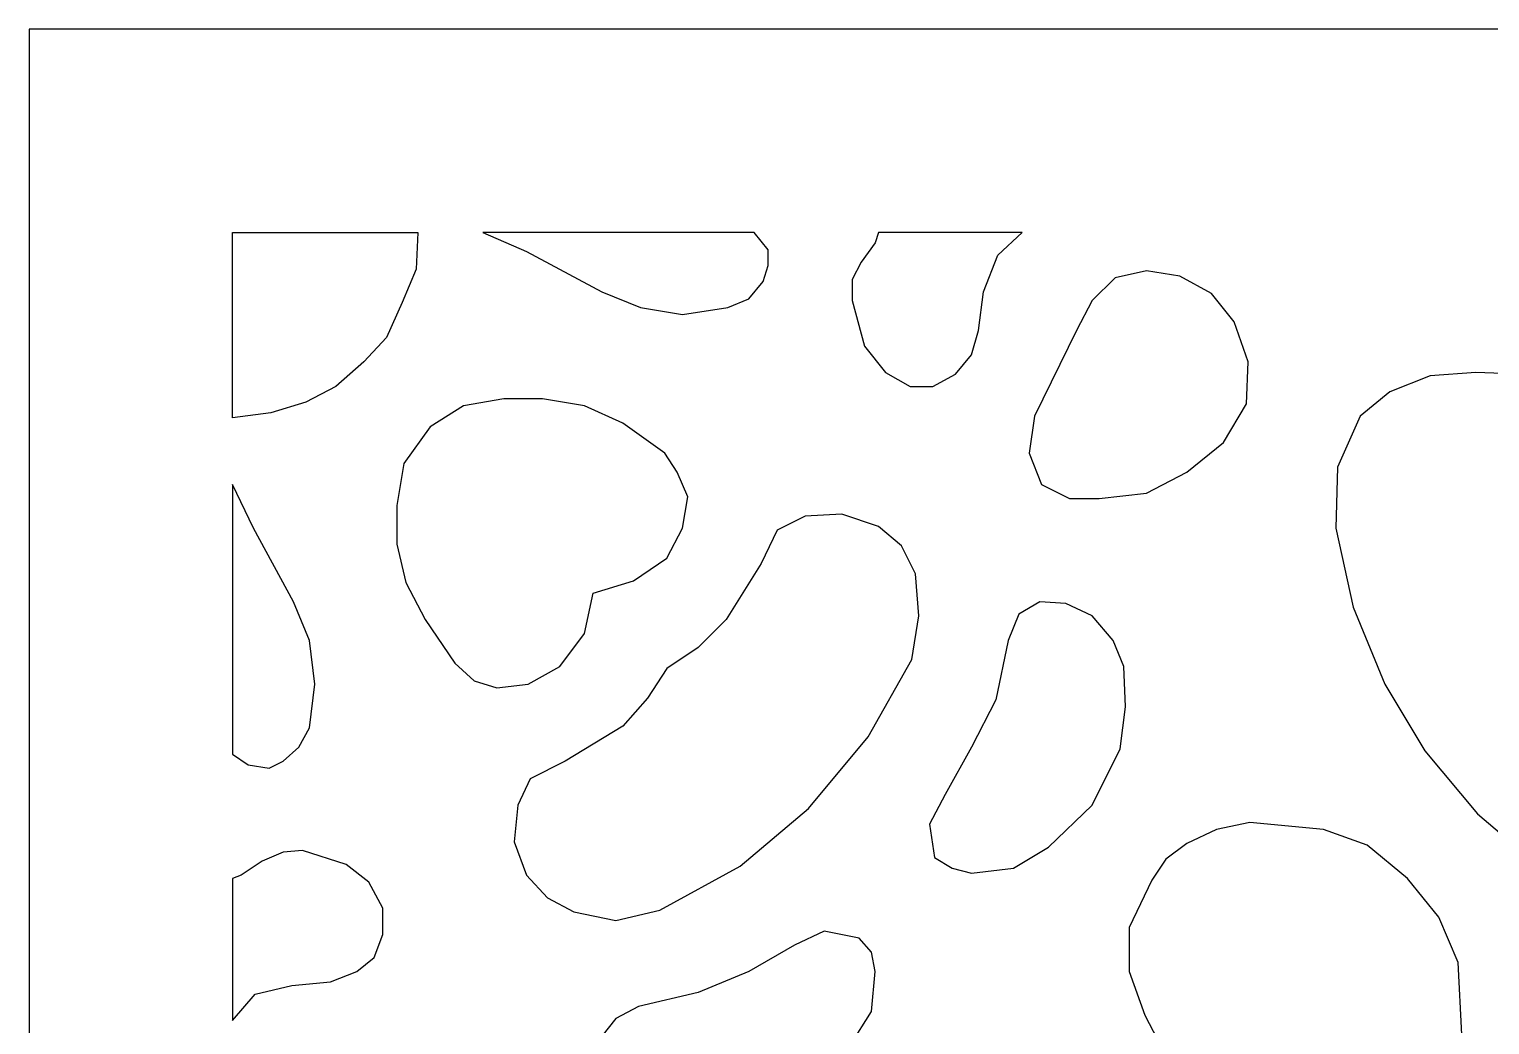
# Model space of a CAD drawing. Header units: centimetres. Extents: x -7.3 to 5.6, y -12.5 to 13.9.
# Drawn here: x -7.261 to -2.605, y 10.682 to 13.855 of the extents above; entities that cross this region are included whole.
import ezdxf

# ---------------------------------------------------------------- set-up
doc = ezdxf.new("R2010")
doc.units = ezdxf.units.CM
doc.header["$MEASUREMENT"] = 0
doc.layers.add('layer 1', color=7, linetype='Continuous')

msp = doc.modelspace()

# ---------------------------------------------------------------- linework, layer by layer
at = {"layer": 'layer 1', "color": 242}
for points, knots in [([(-7.26074, 13.85527), (-7.26074, 13.85527), (5.63915, 13.85527), (5.63915, 13.85527), (5.63915, 13.85527), (5.63915, 13.85527), (5.63915, 0.97213), (5.63915, 0.97213), (5.63915, 0.97213), (5.63915, 0.97213), (-7.26074, 0.97213), (-7.26074, 0.97213), (-7.26074, 0.97213), (-7.26074, 0.97213), (-7.26074, 13.85527), (-7.26074, 13.85527)], [0, 0, 0, 0, 0.2, 0.2, 0.2, 0.2, 0.4, 0.4, 0.4, 0.4, 0.6, 0.6, 0.6, 0.6, 1, 1, 1, 1]), ([(-6.61323, 12.61608), (-6.61323, 12.61608), (-6.49043, 12.63282), (-6.49043, 12.63282), (-6.49043, 12.63282), (-6.49043, 12.63282), (-6.37879, 12.66632), (-6.37879, 12.66632), (-6.37879, 12.66632), (-6.37879, 12.66632), (-6.2839, 12.71655), (-6.2839, 12.71655), (-6.2839, 12.71655), (-6.2839, 12.71655), (-6.19459, 12.7947), (-6.19459, 12.7947), (-6.19459, 12.7947), (-6.19459, 12.7947), (-6.12202, 12.87285), (-6.12202, 12.87285), (-6.12202, 12.87285), (-6.12202, 12.87285), (-6.07178, 12.98449), (-6.07178, 12.98449), (-6.07178, 12.98449), (-6.07178, 12.98449), (-6.02713, 13.09054), (-6.02713, 13.09054), (-6.02713, 13.09054), (-6.02713, 13.09054), (-6.02155, 13.20776), (-6.02155, 13.20776), (-6.02155, 13.20776), (-6.02155, 13.20776), (-6.61323, 13.20776), (-6.61323, 13.20776), (-6.61323, 13.20776), (-6.61323, 13.20776), (-6.61323, 12.61608), (-6.61323, 12.61608)], [0, 0, 0, 0, 0.0909091, 0.0909091, 0.0909091, 0.0909091, 0.1818182, 0.1818182, 0.1818182, 0.1818182, 0.2727273, 0.2727273, 0.2727273, 0.2727273, 0.3636364, 0.3636364, 0.3636364, 0.3636364, 0.4545455, 0.4545455, 0.4545455, 0.4545455, 0.5454545, 0.5454545, 0.5454545, 0.5454545, 0.6363636, 0.6363636, 0.6363636, 0.6363636, 0.7272727, 0.7272727, 0.7272727, 0.7272727, 0.8181818, 0.8181818, 0.8181818, 0.8181818, 1, 1, 1, 1]), ([(-4.94981, 13.20776), (-4.94981, 13.20776), (-4.90516, 13.15194), (-4.90516, 13.15194), (-4.90516, 13.15194), (-4.90516, 13.15194), (-4.90516, 13.10171), (-4.90516, 13.10171), (-4.90516, 13.10171), (-4.90516, 13.10171), (-4.9219, 13.05147), (-4.9219, 13.05147), (-4.9219, 13.05147), (-4.9219, 13.05147), (-4.96656, 12.99565), (-4.96656, 12.99565), (-4.96656, 12.99565), (-4.96656, 12.99565), (-5.03354, 12.96774), (-5.03354, 12.96774), (-5.03354, 12.96774), (-5.03354, 12.96774), (-5.17867, 12.94541), (-5.17867, 12.94541), (-5.17867, 12.94541), (-5.17867, 12.94541), (-5.31264, 12.96774), (-5.31264, 12.96774), (-5.31264, 12.96774), (-5.31264, 12.96774), (-5.43544, 13.01798), (-5.43544, 13.01798), (-5.43544, 13.01798), (-5.43544, 13.01798), (-5.67547, 13.14636), (-5.67547, 13.14636), (-5.67547, 13.14636), (-5.67547, 13.14636), (-5.81501, 13.20776), (-5.81501, 13.20776), (-5.81501, 13.20776), (-5.81501, 13.20776), (-4.94981, 13.20776), (-4.94981, 13.20776)], [0, 0, 0, 0, 0.0833333, 0.0833333, 0.0833333, 0.0833333, 0.1666667, 0.1666667, 0.1666667, 0.1666667, 0.25, 0.25, 0.25, 0.25, 0.3333333, 0.3333333, 0.3333333, 0.3333333, 0.4166667, 0.4166667, 0.4166667, 0.4166667, 0.5, 0.5, 0.5, 0.5, 0.5833333, 0.5833333, 0.5833333, 0.5833333, 0.6666667, 0.6666667, 0.6666667, 0.6666667, 0.75, 0.75, 0.75, 0.75, 0.8333333, 0.8333333, 0.8333333, 0.8333333, 1, 1, 1, 1]), ([(-4.09577, 13.20776), (-4.09577, 13.20776), (-4.17392, 13.1352), (-4.17392, 13.1352), (-4.17392, 13.1352), (-4.17392, 13.1352), (-4.21858, 13.01798), (-4.21858, 13.01798), (-4.21858, 13.01798), (-4.21858, 13.01798), (-4.23532, 12.89518), (-4.23532, 12.89518), (-4.23532, 12.89518), (-4.23532, 12.89518), (-4.25765, 12.81703), (-4.25765, 12.81703), (-4.25765, 12.81703), (-4.25765, 12.81703), (-4.30789, 12.75563), (-4.30789, 12.75563), (-4.30789, 12.75563), (-4.30789, 12.75563), (-4.38045, 12.71655), (-4.38045, 12.71655), (-4.38045, 12.71655), (-4.38045, 12.71655), (-4.45302, 12.71655), (-4.45302, 12.71655), (-4.45302, 12.71655), (-4.45302, 12.71655), (-4.53117, 12.76121), (-4.53117, 12.76121), (-4.53117, 12.76121), (-4.53117, 12.76121), (-4.59815, 12.84494), (-4.59815, 12.84494), (-4.59815, 12.84494), (-4.59815, 12.84494), (-4.63722, 12.99007), (-4.63722, 12.99007), (-4.63722, 12.99007), (-4.63722, 12.99007), (-4.63722, 13.05705), (-4.63722, 13.05705), (-4.63722, 13.05705), (-4.63722, 13.05705), (-4.60931, 13.11287), (-4.60931, 13.11287), (-4.60931, 13.11287), (-4.60931, 13.11287), (-4.56466, 13.17427), (-4.56466, 13.17427), (-4.56466, 13.17427), (-4.56466, 13.17427), (-4.55349, 13.20776), (-4.55349, 13.20776), (-4.55349, 13.20776), (-4.55349, 13.20776), (-4.09577, 13.20776), (-4.09577, 13.20776)], [0, 0, 0, 0, 0.0625, 0.0625, 0.0625, 0.0625, 0.125, 0.125, 0.125, 0.125, 0.1875, 0.1875, 0.1875, 0.1875, 0.25, 0.25, 0.25, 0.25, 0.3125, 0.3125, 0.3125, 0.3125, 0.375, 0.375, 0.375, 0.375, 0.4375, 0.4375, 0.4375, 0.4375, 0.5, 0.5, 0.5, 0.5, 0.5625, 0.5625, 0.5625, 0.5625, 0.625, 0.625, 0.625, 0.625, 0.6875, 0.6875, 0.6875, 0.6875, 0.75, 0.75, 0.75, 0.75, 0.8125, 0.8125, 0.8125, 0.8125, 0.875, 0.875, 0.875, 0.875, 1, 1, 1, 1]), ([(-4.03437, 12.40396), (-4.03437, 12.40396), (-4.07345, 12.50444), (-4.07345, 12.50444), (-4.07345, 12.50444), (-4.07345, 12.50444), (-4.0567, 12.62166), (-4.0567, 12.62166), (-4.0567, 12.62166), (-4.0567, 12.62166), (-3.92273, 12.89518), (-3.92273, 12.89518), (-3.92273, 12.89518), (-3.92273, 12.89518), (-3.8725, 12.99007), (-3.8725, 12.99007), (-3.8725, 12.99007), (-3.8725, 12.99007), (-3.79993, 13.06263), (-3.79993, 13.06263), (-3.79993, 13.06263), (-3.79993, 13.06263), (-3.69946, 13.08496), (-3.69946, 13.08496), (-3.69946, 13.08496), (-3.69946, 13.08496), (-3.5934, 13.06822), (-3.5934, 13.06822), (-3.5934, 13.06822), (-3.5934, 13.06822), (-3.49292, 13.0124), (-3.49292, 13.0124), (-3.49292, 13.0124), (-3.49292, 13.0124), (-3.42036, 12.92308), (-3.42036, 12.92308), (-3.42036, 12.92308), (-3.42036, 12.92308), (-3.3757, 12.7947), (-3.3757, 12.7947), (-3.3757, 12.7947), (-3.3757, 12.7947), (-3.38128, 12.66073), (-3.38128, 12.66073), (-3.38128, 12.66073), (-3.38128, 12.66073), (-3.45385, 12.53793), (-3.45385, 12.53793), (-3.45385, 12.53793), (-3.45385, 12.53793), (-3.57107, 12.44304), (-3.57107, 12.44304), (-3.57107, 12.44304), (-3.57107, 12.44304), (-3.69946, 12.37605), (-3.69946, 12.37605), (-3.69946, 12.37605), (-3.69946, 12.37605), (-3.85017, 12.35931), (-3.85017, 12.35931), (-3.85017, 12.35931), (-3.85017, 12.35931), (-3.94506, 12.35931), (-3.94506, 12.35931), (-3.94506, 12.35931), (-3.94506, 12.35931), (-4.03437, 12.40396), (-4.03437, 12.40396)], [0, 0, 0, 0, 0.0555556, 0.0555556, 0.0555556, 0.0555556, 0.1111111, 0.1111111, 0.1111111, 0.1111111, 0.1666667, 0.1666667, 0.1666667, 0.1666667, 0.2222222, 0.2222222, 0.2222222, 0.2222222, 0.2777778, 0.2777778, 0.2777778, 0.2777778, 0.3333333, 0.3333333, 0.3333333, 0.3333333, 0.3888889, 0.3888889, 0.3888889, 0.3888889, 0.4444444, 0.4444444, 0.4444444, 0.4444444, 0.5, 0.5, 0.5, 0.5, 0.5555556, 0.5555556, 0.5555556, 0.5555556, 0.6111111, 0.6111111, 0.6111111, 0.6111111, 0.6666667, 0.6666667, 0.6666667, 0.6666667, 0.7222222, 0.7222222, 0.7222222, 0.7222222, 0.7777778, 0.7777778, 0.7777778, 0.7777778, 0.8333333, 0.8333333, 0.8333333, 0.8333333, 0.8888889, 0.8888889, 0.8888889, 0.8888889, 1, 1, 1, 1]), ([(-1.88532, 12.14161), (-1.88532, 12.14161), (-1.71786, 12.10254), (-1.71786, 12.10254), (-1.71786, 12.10254), (-1.71786, 12.10254), (-1.57273, 12.02997), (-1.57273, 12.02997), (-1.57273, 12.02997), (-1.57273, 12.02997), (-1.46109, 11.9295), (-1.46109, 11.9295), (-1.46109, 11.9295), (-1.46109, 11.9295), (-1.3662, 11.81228), (-1.3662, 11.81228), (-1.3662, 11.81228), (-1.3662, 11.81228), (-1.29922, 11.67273), (-1.29922, 11.67273), (-1.29922, 11.67273), (-1.29922, 11.67273), (-1.26573, 11.51643), (-1.26573, 11.51643), (-1.26573, 11.51643), (-1.26573, 11.51643), (-1.24898, 11.3713), (-1.24898, 11.3713), (-1.24898, 11.3713), (-1.24898, 11.3713), (-1.27131, 11.23175), (-1.27131, 11.23175), (-1.27131, 11.23175), (-1.27131, 11.23175), (-1.31596, 11.10895), (-1.31596, 11.10895), (-1.31596, 11.10895), (-1.31596, 11.10895), (-1.40527, 10.99731), (-1.40527, 10.99731), (-1.40527, 10.99731), (-1.40527, 10.99731), (-1.56715, 10.93033), (-1.56715, 10.93033), (-1.56715, 10.93033), (-1.56715, 10.93033), (-1.74577, 10.91358), (-1.74577, 10.91358), (-1.74577, 10.91358), (-1.74577, 10.91358), (-2.00254, 10.9694), (-2.00254, 10.9694), (-2.00254, 10.9694), (-2.00254, 10.9694), (-2.2314, 11.0643), (-2.2314, 11.0643), (-2.2314, 11.0643), (-2.2314, 11.0643), (-2.45468, 11.19268), (-2.45468, 11.19268), (-2.45468, 11.19268), (-2.45468, 11.19268), (-2.64447, 11.35456), (-2.64447, 11.35456), (-2.64447, 11.35456), (-2.64447, 11.35456), (-2.81193, 11.55551), (-2.81193, 11.55551), (-2.81193, 11.55551), (-2.81193, 11.55551), (-2.94031, 11.76762), (-2.94031, 11.76762), (-2.94031, 11.76762), (-2.94031, 11.76762), (-3.04079, 12.01323), (-3.04079, 12.01323), (-3.04079, 12.01323), (-3.04079, 12.01323), (-3.09661, 12.26441), (-3.09661, 12.26441), (-3.09661, 12.26441), (-3.09661, 12.26441), (-3.09102, 12.45978), (-3.09102, 12.45978), (-3.09102, 12.45978), (-3.09102, 12.45978), (-3.01846, 12.62166), (-3.01846, 12.62166), (-3.01846, 12.62166), (-3.01846, 12.62166), (-2.92356, 12.69981), (-2.92356, 12.69981), (-2.92356, 12.69981), (-2.92356, 12.69981), (-2.79518, 12.75004), (-2.79518, 12.75004), (-2.79518, 12.75004), (-2.79518, 12.75004), (-2.65005, 12.76121), (-2.65005, 12.76121), (-2.65005, 12.76121), (-2.65005, 12.76121), (-2.50492, 12.75563), (-2.50492, 12.75563), (-2.50492, 12.75563), (-2.50492, 12.75563), (-2.35421, 12.71655), (-2.35421, 12.71655), (-2.35421, 12.71655), (-2.35421, 12.71655), (-2.20908, 12.65515), (-2.20908, 12.65515), (-2.20908, 12.65515), (-2.20908, 12.65515), (-2.09185, 12.56584), (-2.09185, 12.56584), (-2.09185, 12.56584), (-2.09185, 12.56584), (-1.99696, 12.44862), (-1.99696, 12.44862), (-1.99696, 12.44862), (-1.99696, 12.44862), (-1.9244, 12.29232), (-1.9244, 12.29232), (-1.9244, 12.29232), (-1.9244, 12.29232), (-1.88532, 12.14161), (-1.88532, 12.14161)], [0, 0, 0, 0, 0.030303, 0.030303, 0.030303, 0.030303, 0.0606061, 0.0606061, 0.0606061, 0.0606061, 0.0909091, 0.0909091, 0.0909091, 0.0909091, 0.1212121, 0.1212121, 0.1212121, 0.1212121, 0.1515152, 0.1515152, 0.1515152, 0.1515152, 0.1818182, 0.1818182, 0.1818182, 0.1818182, 0.2121212, 0.2121212, 0.2121212, 0.2121212, 0.2424242, 0.2424242, 0.2424242, 0.2424242, 0.2727273, 0.2727273, 0.2727273, 0.2727273, 0.3030303, 0.3030303, 0.3030303, 0.3030303, 0.3333333, 0.3333333, 0.3333333, 0.3333333, 0.3636364, 0.3636364, 0.3636364, 0.3636364, 0.3939394, 0.3939394, 0.3939394, 0.3939394, 0.4242424, 0.4242424, 0.4242424, 0.4242424, 0.4545455, 0.4545455, 0.4545455, 0.4545455, 0.4848485, 0.4848485, 0.4848485, 0.4848485, 0.5151515, 0.5151515, 0.5151515, 0.5151515, 0.5454545, 0.5454545, 0.5454545, 0.5454545, 0.5757576, 0.5757576, 0.5757576, 0.5757576, 0.6060606, 0.6060606, 0.6060606, 0.6060606, 0.6363636, 0.6363636, 0.6363636, 0.6363636, 0.6666667, 0.6666667, 0.6666667, 0.6666667, 0.6969697, 0.6969697, 0.6969697, 0.6969697, 0.7272727, 0.7272727, 0.7272727, 0.7272727, 0.7575758, 0.7575758, 0.7575758, 0.7575758, 0.7878788, 0.7878788, 0.7878788, 0.7878788, 0.8181818, 0.8181818, 0.8181818, 0.8181818, 0.8484848, 0.8484848, 0.8484848, 0.8484848, 0.8787879, 0.8787879, 0.8787879, 0.8787879, 0.9090909, 0.9090909, 0.9090909, 0.9090909, 0.9393939, 0.9393939, 0.9393939, 0.9393939, 1, 1, 1, 1]), ([(-6.0662, 12.47095), (-6.0662, 12.47095), (-5.98247, 12.58817), (-5.98247, 12.58817), (-5.98247, 12.58817), (-5.98247, 12.58817), (-5.87642, 12.65515), (-5.87642, 12.65515), (-5.87642, 12.65515), (-5.87642, 12.65515), (-5.74803, 12.67748), (-5.74803, 12.67748), (-5.74803, 12.67748), (-5.74803, 12.67748), (-5.62523, 12.67748), (-5.62523, 12.67748), (-5.62523, 12.67748), (-5.62523, 12.67748), (-5.49126, 12.65515), (-5.49126, 12.65515), (-5.49126, 12.65515), (-5.49126, 12.65515), (-5.36846, 12.59933), (-5.36846, 12.59933), (-5.36846, 12.59933), (-5.36846, 12.59933), (-5.23449, 12.50444), (-5.23449, 12.50444), (-5.23449, 12.50444), (-5.23449, 12.50444), (-5.19542, 12.44304), (-5.19542, 12.44304), (-5.19542, 12.44304), (-5.19542, 12.44304), (-5.16193, 12.36489), (-5.16193, 12.36489), (-5.16193, 12.36489), (-5.16193, 12.36489), (-5.17867, 12.26441), (-5.17867, 12.26441), (-5.17867, 12.26441), (-5.17867, 12.26441), (-5.22891, 12.16952), (-5.22891, 12.16952), (-5.22891, 12.16952), (-5.22891, 12.16952), (-5.33497, 12.09696), (-5.33497, 12.09696), (-5.33497, 12.09696), (-5.33497, 12.09696), (-5.46335, 12.05788), (-5.46335, 12.05788), (-5.46335, 12.05788), (-5.46335, 12.05788), (-5.49126, 11.9295), (-5.49126, 11.9295), (-5.49126, 11.9295), (-5.49126, 11.9295), (-5.56941, 11.82344), (-5.56941, 11.82344), (-5.56941, 11.82344), (-5.56941, 11.82344), (-5.66988, 11.76762), (-5.66988, 11.76762), (-5.66988, 11.76762), (-5.66988, 11.76762), (-5.77036, 11.75646), (-5.77036, 11.75646), (-5.77036, 11.75646), (-5.77036, 11.75646), (-5.84292, 11.77879), (-5.84292, 11.77879), (-5.84292, 11.77879), (-5.84292, 11.77879), (-5.90433, 11.8346), (-5.90433, 11.8346), (-5.90433, 11.8346), (-5.90433, 11.8346), (-5.99922, 11.97415), (-5.99922, 11.97415), (-5.99922, 11.97415), (-5.99922, 11.97415), (-6.06062, 12.09137), (-6.06062, 12.09137), (-6.06062, 12.09137), (-6.06062, 12.09137), (-6.08853, 12.21418), (-6.08853, 12.21418), (-6.08853, 12.21418), (-6.08853, 12.21418), (-6.08853, 12.33698), (-6.08853, 12.33698), (-6.08853, 12.33698), (-6.08853, 12.33698), (-6.0662, 12.47095), (-6.0662, 12.47095)], [0, 0, 0, 0, 0.04, 0.04, 0.04, 0.04, 0.08, 0.08, 0.08, 0.08, 0.12, 0.12, 0.12, 0.12, 0.16, 0.16, 0.16, 0.16, 0.2, 0.2, 0.2, 0.2, 0.24, 0.24, 0.24, 0.24, 0.28, 0.28, 0.28, 0.28, 0.32, 0.32, 0.32, 0.32, 0.36, 0.36, 0.36, 0.36, 0.4, 0.4, 0.4, 0.4, 0.44, 0.44, 0.44, 0.44, 0.48, 0.48, 0.48, 0.48, 0.52, 0.52, 0.52, 0.52, 0.56, 0.56, 0.56, 0.56, 0.6, 0.6, 0.6, 0.6, 0.64, 0.64, 0.64, 0.64, 0.68, 0.68, 0.68, 0.68, 0.72, 0.72, 0.72, 0.72, 0.76, 0.76, 0.76, 0.76, 0.8, 0.8, 0.8, 0.8, 0.84, 0.84, 0.84, 0.84, 0.88, 0.88, 0.88, 0.88, 0.92, 0.92, 0.92, 0.92, 1, 1, 1, 1]), ([(-6.61323, 12.40396), (-6.61323, 12.40396), (-6.54625, 12.26441), (-6.54625, 12.26441), (-6.54625, 12.26441), (-6.54625, 12.26441), (-6.41787, 12.02997), (-6.41787, 12.02997), (-6.41787, 12.02997), (-6.41787, 12.02997), (-6.36763, 11.90717), (-6.36763, 11.90717), (-6.36763, 11.90717), (-6.36763, 11.90717), (-6.35088, 11.76762), (-6.35088, 11.76762), (-6.35088, 11.76762), (-6.35088, 11.76762), (-6.36763, 11.62807), (-6.36763, 11.62807), (-6.36763, 11.62807), (-6.36763, 11.62807), (-6.40112, 11.56667), (-6.40112, 11.56667), (-6.40112, 11.56667), (-6.40112, 11.56667), (-6.45136, 11.52202), (-6.45136, 11.52202), (-6.45136, 11.52202), (-6.45136, 11.52202), (-6.49601, 11.49969), (-6.49601, 11.49969), (-6.49601, 11.49969), (-6.49601, 11.49969), (-6.563, 11.51085), (-6.563, 11.51085), (-6.563, 11.51085), (-6.563, 11.51085), (-6.61323, 11.54434), (-6.61323, 11.54434), (-6.61323, 11.54434), (-6.61323, 11.54434), (-6.61323, 12.40396), (-6.61323, 12.40396)], [0, 0, 0, 0, 0.0833333, 0.0833333, 0.0833333, 0.0833333, 0.1666667, 0.1666667, 0.1666667, 0.1666667, 0.25, 0.25, 0.25, 0.25, 0.3333333, 0.3333333, 0.3333333, 0.3333333, 0.4166667, 0.4166667, 0.4166667, 0.4166667, 0.5, 0.5, 0.5, 0.5, 0.5833333, 0.5833333, 0.5833333, 0.5833333, 0.6666667, 0.6666667, 0.6666667, 0.6666667, 0.75, 0.75, 0.75, 0.75, 0.8333333, 0.8333333, 0.8333333, 0.8333333, 1, 1, 1, 1]), ([(-5.22891, 11.81786), (-5.22891, 11.81786), (-5.12844, 11.88484), (-5.12844, 11.88484), (-5.12844, 11.88484), (-5.12844, 11.88484), (-5.03912, 11.97415), (-5.03912, 11.97415), (-5.03912, 11.97415), (-5.03912, 11.97415), (-4.92748, 12.15278), (-4.92748, 12.15278), (-4.92748, 12.15278), (-4.92748, 12.15278), (-4.87725, 12.25883), (-4.87725, 12.25883), (-4.87725, 12.25883), (-4.87725, 12.25883), (-4.78794, 12.30349), (-4.78794, 12.30349), (-4.78794, 12.30349), (-4.78794, 12.30349), (-4.67072, 12.30907), (-4.67072, 12.30907), (-4.67072, 12.30907), (-4.67072, 12.30907), (-4.55349, 12.27), (-4.55349, 12.27), (-4.55349, 12.27), (-4.55349, 12.27), (-4.48093, 12.2086), (-4.48093, 12.2086), (-4.48093, 12.2086), (-4.48093, 12.2086), (-4.43627, 12.11928), (-4.43627, 12.11928), (-4.43627, 12.11928), (-4.43627, 12.11928), (-4.42511, 11.98532), (-4.42511, 11.98532), (-4.42511, 11.98532), (-4.42511, 11.98532), (-4.44744, 11.84577), (-4.44744, 11.84577), (-4.44744, 11.84577), (-4.44744, 11.84577), (-4.58699, 11.60016), (-4.58699, 11.60016), (-4.58699, 11.60016), (-4.58699, 11.60016), (-4.77677, 11.3713), (-4.77677, 11.3713), (-4.77677, 11.3713), (-4.77677, 11.3713), (-4.99447, 11.1871), (-4.99447, 11.1871), (-4.99447, 11.1871), (-4.99447, 11.1871), (-5.25124, 11.04755), (-5.25124, 11.04755), (-5.25124, 11.04755), (-5.25124, 11.04755), (-5.39079, 11.01406), (-5.39079, 11.01406), (-5.39079, 11.01406), (-5.39079, 11.01406), (-5.52475, 11.04197), (-5.52475, 11.04197), (-5.52475, 11.04197), (-5.52475, 11.04197), (-5.60848, 11.08662), (-5.60848, 11.08662), (-5.60848, 11.08662), (-5.60848, 11.08662), (-5.67547, 11.15919), (-5.67547, 11.15919), (-5.67547, 11.15919), (-5.67547, 11.15919), (-5.71454, 11.26525), (-5.71454, 11.26525), (-5.71454, 11.26525), (-5.71454, 11.26525), (-5.70338, 11.38247), (-5.70338, 11.38247), (-5.70338, 11.38247), (-5.70338, 11.38247), (-5.6643, 11.4662), (-5.6643, 11.4662), (-5.6643, 11.4662), (-5.6643, 11.4662), (-5.55266, 11.52202), (-5.55266, 11.52202), (-5.55266, 11.52202), (-5.55266, 11.52202), (-5.36846, 11.63365), (-5.36846, 11.63365), (-5.36846, 11.63365), (-5.36846, 11.63365), (-5.29031, 11.72297), (-5.29031, 11.72297), (-5.29031, 11.72297), (-5.29031, 11.72297), (-5.22891, 11.81786), (-5.22891, 11.81786)], [0, 0, 0, 0, 0.037037, 0.037037, 0.037037, 0.037037, 0.0740741, 0.0740741, 0.0740741, 0.0740741, 0.1111111, 0.1111111, 0.1111111, 0.1111111, 0.1481481, 0.1481481, 0.1481481, 0.1481481, 0.1851852, 0.1851852, 0.1851852, 0.1851852, 0.2222222, 0.2222222, 0.2222222, 0.2222222, 0.2592593, 0.2592593, 0.2592593, 0.2592593, 0.2962963, 0.2962963, 0.2962963, 0.2962963, 0.3333333, 0.3333333, 0.3333333, 0.3333333, 0.3703704, 0.3703704, 0.3703704, 0.3703704, 0.4074074, 0.4074074, 0.4074074, 0.4074074, 0.4444444, 0.4444444, 0.4444444, 0.4444444, 0.4814815, 0.4814815, 0.4814815, 0.4814815, 0.5185185, 0.5185185, 0.5185185, 0.5185185, 0.5555556, 0.5555556, 0.5555556, 0.5555556, 0.5925926, 0.5925926, 0.5925926, 0.5925926, 0.6296296, 0.6296296, 0.6296296, 0.6296296, 0.6666667, 0.6666667, 0.6666667, 0.6666667, 0.7037037, 0.7037037, 0.7037037, 0.7037037, 0.7407407, 0.7407407, 0.7407407, 0.7407407, 0.7777778, 0.7777778, 0.7777778, 0.7777778, 0.8148148, 0.8148148, 0.8148148, 0.8148148, 0.8518519, 0.8518519, 0.8518519, 0.8518519, 0.8888889, 0.8888889, 0.8888889, 0.8888889, 0.9259259, 0.9259259, 0.9259259, 0.9259259, 1, 1, 1, 1]), ([(-4.03995, 12.02997), (-4.03995, 12.02997), (-3.95623, 12.02439), (-3.95623, 12.02439), (-3.95623, 12.02439), (-3.95623, 12.02439), (-3.8725, 11.98532), (-3.8725, 11.98532), (-3.8725, 11.98532), (-3.8725, 11.98532), (-3.80551, 11.90717), (-3.80551, 11.90717), (-3.80551, 11.90717), (-3.80551, 11.90717), (-3.77202, 11.82344), (-3.77202, 11.82344), (-3.77202, 11.82344), (-3.77202, 11.82344), (-3.76644, 11.69506), (-3.76644, 11.69506), (-3.76644, 11.69506), (-3.76644, 11.69506), (-3.78319, 11.56109), (-3.78319, 11.56109), (-3.78319, 11.56109), (-3.78319, 11.56109), (-3.8725, 11.38247), (-3.8725, 11.38247), (-3.8725, 11.38247), (-3.8725, 11.38247), (-4.01205, 11.2485), (-4.01205, 11.2485), (-4.01205, 11.2485), (-4.01205, 11.2485), (-4.12368, 11.18152), (-4.12368, 11.18152), (-4.12368, 11.18152), (-4.12368, 11.18152), (-4.25765, 11.16477), (-4.25765, 11.16477), (-4.25765, 11.16477), (-4.25765, 11.16477), (-4.31905, 11.18152), (-4.31905, 11.18152), (-4.31905, 11.18152), (-4.31905, 11.18152), (-4.37487, 11.21501), (-4.37487, 11.21501), (-4.37487, 11.21501), (-4.37487, 11.21501), (-4.39162, 11.32107), (-4.39162, 11.32107), (-4.39162, 11.32107), (-4.39162, 11.32107), (-4.34138, 11.41596), (-4.34138, 11.41596), (-4.34138, 11.41596), (-4.34138, 11.41596), (-4.25765, 11.56667), (-4.25765, 11.56667), (-4.25765, 11.56667), (-4.25765, 11.56667), (-4.1795, 11.71738), (-4.1795, 11.71738), (-4.1795, 11.71738), (-4.1795, 11.71738), (-4.14043, 11.90717), (-4.14043, 11.90717), (-4.14043, 11.90717), (-4.14043, 11.90717), (-4.10694, 11.9909), (-4.10694, 11.9909), (-4.10694, 11.9909), (-4.10694, 11.9909), (-4.03995, 12.02997), (-4.03995, 12.02997)], [0, 0, 0, 0, 0.05, 0.05, 0.05, 0.05, 0.1, 0.1, 0.1, 0.1, 0.15, 0.15, 0.15, 0.15, 0.2, 0.2, 0.2, 0.2, 0.25, 0.25, 0.25, 0.25, 0.3, 0.3, 0.3, 0.3, 0.35, 0.35, 0.35, 0.35, 0.4, 0.4, 0.4, 0.4, 0.45, 0.45, 0.45, 0.45, 0.5, 0.5, 0.5, 0.5, 0.55, 0.55, 0.55, 0.55, 0.6, 0.6, 0.6, 0.6, 0.65, 0.65, 0.65, 0.65, 0.7, 0.7, 0.7, 0.7, 0.75, 0.75, 0.75, 0.75, 0.8, 0.8, 0.8, 0.8, 0.85, 0.85, 0.85, 0.85, 0.9, 0.9, 0.9, 0.9, 1, 1, 1, 1]), ([(-2.70587, 10.88009), (-2.70587, 10.88009), (-2.6947, 10.65123), (-2.6947, 10.65123), (-2.6947, 10.65123), (-2.6947, 10.65123), (-2.71703, 10.53959), (-2.71703, 10.53959), (-2.71703, 10.53959), (-2.71703, 10.53959), (-2.76169, 10.43912), (-2.76169, 10.43912), (-2.76169, 10.43912), (-2.76169, 10.43912), (-2.81751, 10.3833), (-2.81751, 10.3833), (-2.81751, 10.3833), (-2.81751, 10.3833), (-2.88449, 10.32748), (-2.88449, 10.32748), (-2.88449, 10.32748), (-2.88449, 10.32748), (-3.02962, 10.27166), (-3.02962, 10.27166), (-3.02962, 10.27166), (-3.02962, 10.27166), (-3.16917, 10.27166), (-3.16917, 10.27166), (-3.16917, 10.27166), (-3.16917, 10.27166), (-3.30872, 10.30515), (-3.30872, 10.30515), (-3.30872, 10.30515), (-3.30872, 10.30515), (-3.44269, 10.3833), (-3.44269, 10.3833), (-3.44269, 10.3833), (-3.44269, 10.3833), (-3.55991, 10.46144), (-3.55991, 10.46144), (-3.55991, 10.46144), (-3.55991, 10.46144), (-3.63805, 10.58425), (-3.63805, 10.58425), (-3.63805, 10.58425), (-3.63805, 10.58425), (-3.70504, 10.71263), (-3.70504, 10.71263), (-3.70504, 10.71263), (-3.70504, 10.71263), (-3.75528, 10.85218), (-3.75528, 10.85218), (-3.75528, 10.85218), (-3.75528, 10.85218), (-3.75528, 10.99173), (-3.75528, 10.99173), (-3.75528, 10.99173), (-3.75528, 10.99173), (-3.68271, 11.14244), (-3.68271, 11.14244), (-3.68271, 11.14244), (-3.68271, 11.14244), (-3.63805, 11.20943), (-3.63805, 11.20943), (-3.63805, 11.20943), (-3.63805, 11.20943), (-3.57107, 11.25966), (-3.57107, 11.25966), (-3.57107, 11.25966), (-3.57107, 11.25966), (-3.47618, 11.30432), (-3.47618, 11.30432), (-3.47618, 11.30432), (-3.47618, 11.30432), (-3.37012, 11.32665), (-3.37012, 11.32665), (-3.37012, 11.32665), (-3.37012, 11.32665), (-3.13568, 11.30432), (-3.13568, 11.30432), (-3.13568, 11.30432), (-3.13568, 11.30432), (-2.99613, 11.25408), (-2.99613, 11.25408), (-2.99613, 11.25408), (-2.99613, 11.25408), (-2.86775, 11.14802), (-2.86775, 11.14802), (-2.86775, 11.14802), (-2.86775, 11.14802), (-2.76727, 11.02522), (-2.76727, 11.02522), (-2.76727, 11.02522), (-2.76727, 11.02522), (-2.70587, 10.88009), (-2.70587, 10.88009)], [0, 0, 0, 0, 0.04, 0.04, 0.04, 0.04, 0.08, 0.08, 0.08, 0.08, 0.12, 0.12, 0.12, 0.12, 0.16, 0.16, 0.16, 0.16, 0.2, 0.2, 0.2, 0.2, 0.24, 0.24, 0.24, 0.24, 0.28, 0.28, 0.28, 0.28, 0.32, 0.32, 0.32, 0.32, 0.36, 0.36, 0.36, 0.36, 0.4, 0.4, 0.4, 0.4, 0.44, 0.44, 0.44, 0.44, 0.48, 0.48, 0.48, 0.48, 0.52, 0.52, 0.52, 0.52, 0.56, 0.56, 0.56, 0.56, 0.6, 0.6, 0.6, 0.6, 0.64, 0.64, 0.64, 0.64, 0.68, 0.68, 0.68, 0.68, 0.72, 0.72, 0.72, 0.72, 0.76, 0.76, 0.76, 0.76, 0.8, 0.8, 0.8, 0.8, 0.84, 0.84, 0.84, 0.84, 0.88, 0.88, 0.88, 0.88, 0.92, 0.92, 0.92, 0.92, 1, 1, 1, 1]), ([(-6.61323, 11.14802), (-6.61323, 11.14802), (-6.58532, 11.15919), (-6.58532, 11.15919), (-6.58532, 11.15919), (-6.58532, 11.15919), (-6.51834, 11.20384), (-6.51834, 11.20384), (-6.51834, 11.20384), (-6.51834, 11.20384), (-6.45136, 11.23175), (-6.45136, 11.23175), (-6.45136, 11.23175), (-6.45136, 11.23175), (-6.38996, 11.23734), (-6.38996, 11.23734), (-6.38996, 11.23734), (-6.38996, 11.23734), (-6.25041, 11.19268), (-6.25041, 11.19268), (-6.25041, 11.19268), (-6.25041, 11.19268), (-6.17784, 11.13686), (-6.17784, 11.13686), (-6.17784, 11.13686), (-6.17784, 11.13686), (-6.13319, 11.05313), (-6.13319, 11.05313), (-6.13319, 11.05313), (-6.13319, 11.05313), (-6.13319, 10.9694), (-6.13319, 10.9694), (-6.13319, 10.9694), (-6.13319, 10.9694), (-6.1611, 10.89684), (-6.1611, 10.89684), (-6.1611, 10.89684), (-6.1611, 10.89684), (-6.21692, 10.85218), (-6.21692, 10.85218), (-6.21692, 10.85218), (-6.21692, 10.85218), (-6.30064, 10.81869), (-6.30064, 10.81869), (-6.30064, 10.81869), (-6.30064, 10.81869), (-6.42345, 10.80753), (-6.42345, 10.80753), (-6.42345, 10.80753), (-6.42345, 10.80753), (-6.54067, 10.77962), (-6.54067, 10.77962), (-6.54067, 10.77962), (-6.54067, 10.77962), (-6.61323, 10.69589), (-6.61323, 10.69589), (-6.61323, 10.69589), (-6.61323, 10.69589), (-6.61323, 11.14802), (-6.61323, 11.14802)], [0, 0, 0, 0, 0.0625, 0.0625, 0.0625, 0.0625, 0.125, 0.125, 0.125, 0.125, 0.1875, 0.1875, 0.1875, 0.1875, 0.25, 0.25, 0.25, 0.25, 0.3125, 0.3125, 0.3125, 0.3125, 0.375, 0.375, 0.375, 0.375, 0.4375, 0.4375, 0.4375, 0.4375, 0.5, 0.5, 0.5, 0.5, 0.5625, 0.5625, 0.5625, 0.5625, 0.625, 0.625, 0.625, 0.625, 0.6875, 0.6875, 0.6875, 0.6875, 0.75, 0.75, 0.75, 0.75, 0.8125, 0.8125, 0.8125, 0.8125, 0.875, 0.875, 0.875, 0.875, 1, 1, 1, 1]), ([(-5.43544, 10.64565), (-5.43544, 10.64565), (-5.39079, 10.70147), (-5.39079, 10.70147), (-5.39079, 10.70147), (-5.39079, 10.70147), (-5.31822, 10.74054), (-5.31822, 10.74054), (-5.31822, 10.74054), (-5.31822, 10.74054), (-5.12844, 10.7852), (-5.12844, 10.7852), (-5.12844, 10.7852), (-5.12844, 10.7852), (-4.96656, 10.85218), (-4.96656, 10.85218), (-4.96656, 10.85218), (-4.96656, 10.85218), (-4.82143, 10.93591), (-4.82143, 10.93591), (-4.82143, 10.93591), (-4.82143, 10.93591), (-4.72653, 10.98057), (-4.72653, 10.98057), (-4.72653, 10.98057), (-4.72653, 10.98057), (-4.6149, 10.95824), (-4.6149, 10.95824), (-4.6149, 10.95824), (-4.6149, 10.95824), (-4.57582, 10.91358), (-4.57582, 10.91358), (-4.57582, 10.91358), (-4.57582, 10.91358), (-4.56466, 10.85218), (-4.56466, 10.85218), (-4.56466, 10.85218), (-4.56466, 10.85218), (-4.57582, 10.7238), (-4.57582, 10.7238), (-4.57582, 10.7238), (-4.57582, 10.7238), (-4.64281, 10.61774), (-4.64281, 10.61774), (-4.64281, 10.61774), (-4.64281, 10.61774), (-4.78794, 10.46703), (-4.78794, 10.46703), (-4.78794, 10.46703), (-4.78794, 10.46703), (-4.96656, 10.3833), (-4.96656, 10.3833), (-4.96656, 10.3833), (-4.96656, 10.3833), (-5.08936, 10.34981), (-5.08936, 10.34981), (-5.08936, 10.34981), (-5.08936, 10.34981), (-5.22891, 10.36655), (-5.22891, 10.36655), (-5.22891, 10.36655), (-5.22891, 10.36655), (-5.31822, 10.40563), (-5.31822, 10.40563), (-5.31822, 10.40563), (-5.31822, 10.40563), (-5.3852, 10.46703), (-5.3852, 10.46703), (-5.3852, 10.46703), (-5.3852, 10.46703), (-5.42986, 10.55076), (-5.42986, 10.55076), (-5.42986, 10.55076), (-5.42986, 10.55076), (-5.43544, 10.64565), (-5.43544, 10.64565)], [0, 0, 0, 0, 0.05, 0.05, 0.05, 0.05, 0.1, 0.1, 0.1, 0.1, 0.15, 0.15, 0.15, 0.15, 0.2, 0.2, 0.2, 0.2, 0.25, 0.25, 0.25, 0.25, 0.3, 0.3, 0.3, 0.3, 0.35, 0.35, 0.35, 0.35, 0.4, 0.4, 0.4, 0.4, 0.45, 0.45, 0.45, 0.45, 0.5, 0.5, 0.5, 0.5, 0.55, 0.55, 0.55, 0.55, 0.6, 0.6, 0.6, 0.6, 0.65, 0.65, 0.65, 0.65, 0.7, 0.7, 0.7, 0.7, 0.75, 0.75, 0.75, 0.75, 0.8, 0.8, 0.8, 0.8, 0.85, 0.85, 0.85, 0.85, 0.9, 0.9, 0.9, 0.9, 1, 1, 1, 1])]:
    msp.add_open_spline(points, degree=3, knots=knots, dxfattribs=at)

doc.saveas('drawing.dxf')
